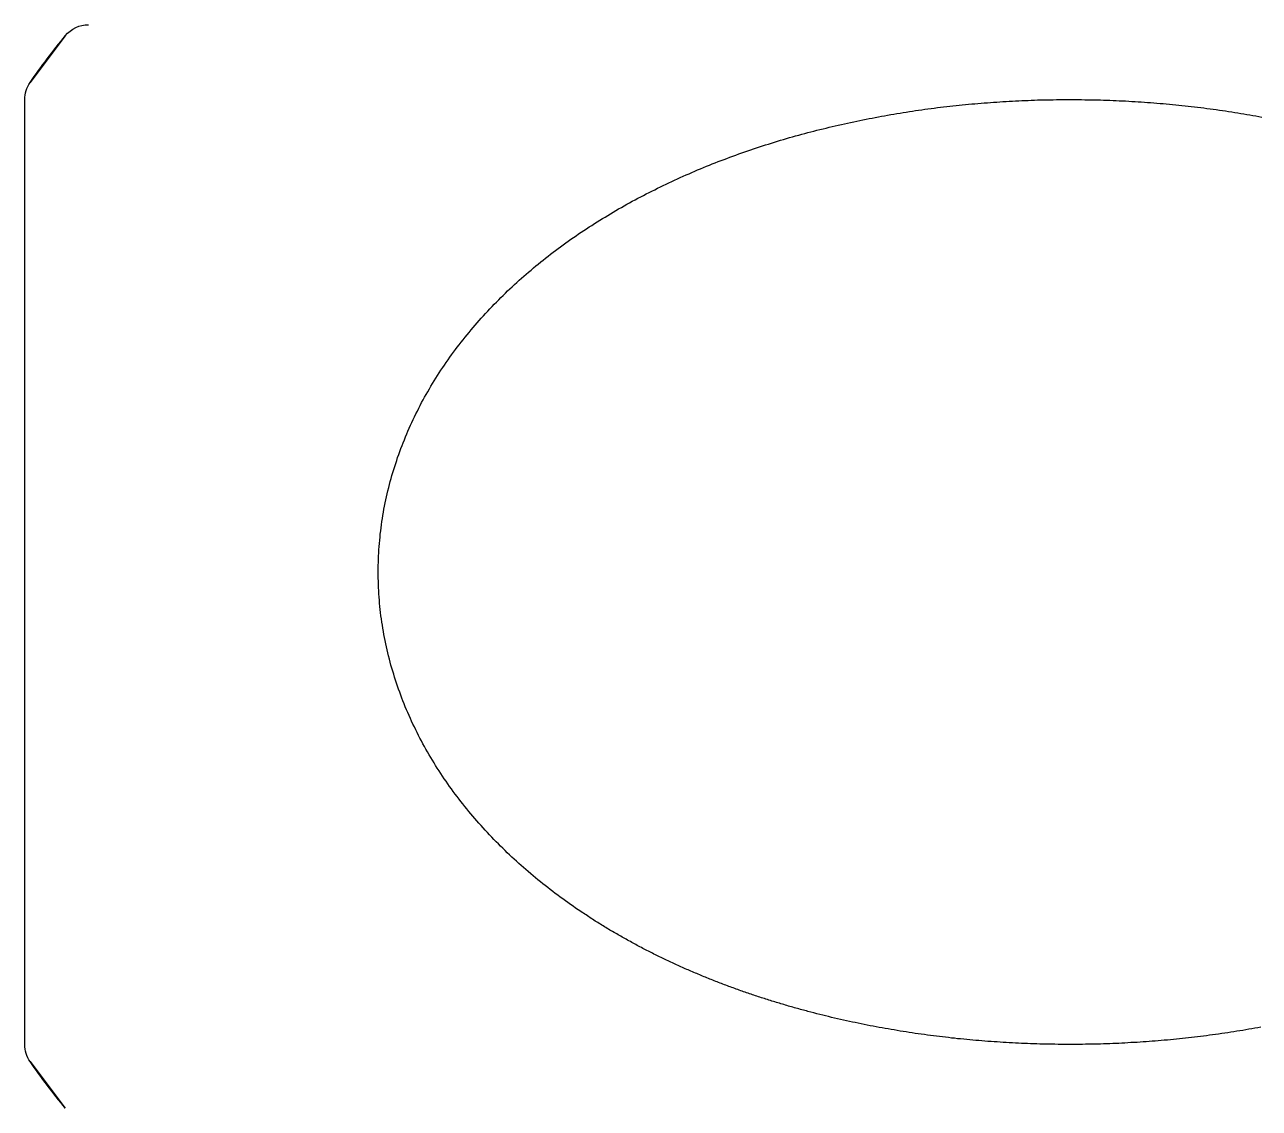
# Model space of a CAD drawing. Header units: millimetres. Extents: x 0 to 3800, y -67 to 2530.
# Drawn here: x 2312.97 to 2325.7, y 826.19 to 837.37 of the extents above; entities that cross this region are included whole.
import ezdxf

# ---------------------------------------------------------------- set-up
doc = ezdxf.new("R2010")
doc.units = ezdxf.units.MM
doc.layers.add('내부선 및 부속', color=4, linetype='Continuous')

msp = doc.modelspace()

# ---------------------------------------------------------------- linework, layer by layer
at = {"layer": '내부선 및 부속', "linetype": 'Continuous'}
for p, q in [((2313.385, 837.255), (2313.022, 836.773)), ((2312.966, 826.849), (2312.966, 836.596)), ((2313.022, 826.672), (2313.385, 826.191))]:
    msp.add_line(p, q, dxfattribs=at)
at = {"layer": '내부선 및 부속', "linetype": 'Continuous', "flags": 128}
for points in [[(2313.385, 837.255, -0.226267), (2313.625, 837.369)], [(2313.022, 836.773, -0.017162), (2313.385, 837.255)], [(2312.966, 836.596, -0.154225), (2313.022, 836.773)], [(2313.022, 826.672, -0.154225), (2312.966, 826.849)], [(2313.385, 826.191, -0.017162), (2313.022, 826.672)]]:
    msp.add_lwpolyline(points, format="xyb", dxfattribs=at)
for points in [[(2318.704, 828.22), (2318.677, 828.239), (2318.65, 828.257), (2318.624, 828.275), (2318.597, 828.294), (2318.571, 828.313), (2318.544, 828.331), (2318.518, 828.35), (2318.492, 828.37), (2318.466, 828.389), (2318.44, 828.408), (2318.414, 828.428), (2318.388, 828.448), (2318.363, 828.468), (2318.337, 828.488), (2318.312, 828.508), (2318.287, 828.528), (2318.261, 828.548), (2318.236, 828.569), (2318.211, 828.59), (2318.187, 828.611), (2318.162, 828.632), (2318.137, 828.653), (2318.113, 828.674), (2318.089, 828.696), (2318.064, 828.717), (2318.04, 828.739), (2318.016, 828.761), (2317.993, 828.783), (2317.969, 828.805), (2317.945, 828.827), (2317.922, 828.85), (2317.899, 828.873), (2317.876, 828.895), (2317.853, 828.918), (2317.83, 828.941), (2317.807, 828.965), (2317.785, 828.988), (2317.762, 829.011), (2317.74, 829.035), (2317.718, 829.059), (2317.696, 829.083), (2317.675, 829.107), (2317.653, 829.131), (2317.632, 829.155), (2317.61, 829.18), (2317.589, 829.205), (2317.568, 829.229), (2317.548, 829.254), (2317.527, 829.279), (2317.507, 829.305), (2317.486, 829.33), (2317.466, 829.356), (2317.447, 829.381), (2317.427, 829.407), (2317.407, 829.433), (2317.388, 829.459), (2317.369, 829.485), (2317.35, 829.512), (2317.331, 829.538), (2317.313, 829.565), (2317.294, 829.591), (2317.276, 829.618), (2317.258, 829.645), (2317.241, 829.673), (2317.223, 829.7), (2317.206, 829.727), (2317.189, 829.755), (2317.172, 829.783), (2317.155, 829.811), (2317.139, 829.838), (2317.122, 829.867), (2317.106, 829.895), (2317.09, 829.923), (2317.075, 829.952), (2317.059, 829.98), (2317.044, 830.009), (2317.029, 830.038), (2317.015, 830.067), (2317, 830.096), (2316.986, 830.125), (2316.972, 830.154), (2316.958, 830.184), (2316.945, 830.213), (2316.932, 830.243), (2316.919, 830.273), (2316.906, 830.303), (2316.893, 830.332), (2316.881, 830.363), (2316.869, 830.393), (2316.857, 830.423), (2316.846, 830.453), (2316.835, 830.484), (2316.824, 830.514), (2316.813, 830.545), (2316.802, 830.576), (2316.792, 830.607), (2316.782, 830.638), (2316.773, 830.669), (2316.763, 830.7), (2316.754, 830.731), (2316.754, 830.731), (2316.745, 830.762), (2316.737, 830.794), (2316.729, 830.825), (2316.721, 830.857), (2316.713, 830.888), (2316.706, 830.92), (2316.698, 830.951), (2316.691, 830.983), (2316.685, 831.015), (2316.679, 831.047), (2316.673, 831.079), (2316.667, 831.111), (2316.661, 831.143), (2316.656, 831.175), (2316.651, 831.207), (2316.647, 831.239), (2316.642, 831.271), (2316.638, 831.304), (2316.635, 831.336), (2316.631, 831.368), (2316.628, 831.401), (2316.625, 831.433), (2316.623, 831.465), (2316.621, 831.498), (2316.619, 831.53), (2316.617, 831.563), (2316.616, 831.595), (2316.615, 831.628), (2316.614, 831.66), (2316.614, 831.693), (2316.614, 831.725), (2316.614, 831.758), (2316.614, 831.79), (2316.615, 831.823), (2316.616, 831.855), (2316.617, 831.888), (2316.619, 831.92), (2316.621, 831.952), (2316.623, 831.985), (2316.626, 832.017), (2316.629, 832.05), (2316.632, 832.082), (2316.635, 832.114), (2316.639, 832.147), (2316.643, 832.179), (2316.647, 832.211), (2316.652, 832.243), (2316.657, 832.275), (2316.662, 832.307), (2316.667, 832.34), (2316.673, 832.372), (2316.679, 832.403), (2316.686, 832.435), (2316.692, 832.467), (2316.699, 832.499), (2316.706, 832.531), (2316.714, 832.562), (2316.722, 832.594), (2316.73, 832.625), (2316.738, 832.657), (2316.746, 832.688), (2316.755, 832.719), (2316.764, 832.75), (2316.774, 832.781), (2316.784, 832.812), (2316.794, 832.843), (2316.804, 832.874), (2316.814, 832.905), (2316.825, 832.936), (2316.836, 832.966), (2316.847, 832.997), (2316.859, 833.027), (2316.871, 833.057), (2316.883, 833.087), (2316.895, 833.117), (2316.908, 833.147), (2316.92, 833.177), (2316.933, 833.207), (2316.947, 833.237), (2316.96, 833.266), (2316.974, 833.296), (2316.988, 833.325), (2317.002, 833.354), (2317.017, 833.383), (2317.031, 833.412), (2317.046, 833.441), (2317.061, 833.47), (2317.077, 833.498), (2317.092, 833.527), (2317.108, 833.555), (2317.124, 833.583), (2317.141, 833.611), (2317.157, 833.639), (2317.174, 833.667), (2317.191, 833.695), (2317.208, 833.722), (2317.225, 833.75), (2317.243, 833.777), (2317.261, 833.804), (2317.279, 833.831), (2317.279, 833.831), (2317.297, 833.858), (2317.315, 833.885), (2317.334, 833.911), (2317.352, 833.938), (2317.371, 833.964), (2317.391, 833.99), (2317.41, 834.017), (2317.429, 834.042), (2317.449, 834.068), (2317.469, 834.094), (2317.489, 834.119), (2317.509, 834.145), (2317.53, 834.17), (2317.55, 834.195), (2317.571, 834.22), (2317.592, 834.245), (2317.613, 834.269), (2317.634, 834.294), (2317.656, 834.318), (2317.677, 834.342), (2317.699, 834.367), (2317.721, 834.39), (2317.743, 834.414), (2317.765, 834.438), (2317.788, 834.461), (2317.81, 834.485), (2317.833, 834.508), (2317.856, 834.531), (2317.879, 834.554), (2317.902, 834.576), (2317.925, 834.599), (2317.948, 834.622), (2317.972, 834.644), (2317.996, 834.666), (2318.019, 834.688), (2318.043, 834.71), (2318.067, 834.732), (2318.092, 834.753), (2318.116, 834.775), (2318.14, 834.796), (2318.165, 834.817), (2318.19, 834.838), (2318.215, 834.859), (2318.239, 834.88), (2318.265, 834.9), (2318.29, 834.921), (2318.315, 834.941), (2318.34, 834.961), (2318.366, 834.981), (2318.392, 835.001), (2318.417, 835.021), (2318.443, 835.04), (2318.469, 835.06), (2318.495, 835.079), (2318.521, 835.098), (2318.548, 835.117), (2318.574, 835.136), (2318.601, 835.155), (2318.627, 835.173), (2318.654, 835.192), (2318.681, 835.21), (2318.708, 835.228), (2318.735, 835.246), (2318.762, 835.264), (2318.789, 835.282), (2318.816, 835.299), (2318.843, 835.317), (2318.871, 835.334), (2318.898, 835.351), (2318.926, 835.369), (2318.954, 835.385), (2318.981, 835.402), (2319.009, 835.419), (2319.037, 835.435), (2319.065, 835.452), (2319.093, 835.468), (2319.122, 835.484), (2319.15, 835.5), (2319.178, 835.516), (2319.207, 835.532), (2319.235, 835.547), (2319.264, 835.563), (2319.292, 835.578), (2319.321, 835.593), (2319.35, 835.608), (2319.379, 835.623), (2319.408, 835.638), (2319.437, 835.653), (2319.466, 835.667), (2319.495, 835.682), (2319.524, 835.696), (2319.554, 835.71), (2319.583, 835.724), (2319.612, 835.738), (2319.642, 835.752), (2319.671, 835.766), (2319.701, 835.779), (2319.73, 835.793), (2319.76, 835.806), (2319.79, 835.819), (2319.79, 835.819), (2319.82, 835.832), (2319.849, 835.845), (2319.879, 835.858), (2319.909, 835.871), (2319.939, 835.883), (2319.969, 835.895), (2319.999, 835.908), (2320.03, 835.92), (2320.06, 835.932), (2320.09, 835.944), (2320.12, 835.956), (2320.15, 835.967), (2320.181, 835.979), (2320.211, 835.99), (2320.242, 836.002), (2320.272, 836.013), (2320.303, 836.024), (2320.333, 836.035), (2320.364, 836.046), (2320.394, 836.057), (2320.425, 836.067), (2320.456, 836.078), (2320.486, 836.088), (2320.517, 836.098), (2320.548, 836.109), (2320.579, 836.119), (2320.61, 836.129), (2320.641, 836.138), (2320.672, 836.148), (2320.703, 836.158), (2320.734, 836.167), (2320.765, 836.176), (2320.796, 836.186), (2320.827, 836.195), (2320.858, 836.204), (2320.889, 836.213), (2320.92, 836.222), (2320.952, 836.23), (2320.983, 836.239), (2321.014, 836.247), (2321.046, 836.256), (2321.077, 836.264), (2321.108, 836.272), (2321.14, 836.28), (2321.171, 836.288), (2321.203, 836.296), (2321.234, 836.303), (2321.266, 836.311), (2321.297, 836.319), (2321.329, 836.326), (2321.36, 836.333), (2321.392, 836.34), (2321.424, 836.347), (2321.455, 836.354), (2321.487, 836.361), (2321.519, 836.368), (2321.55, 836.375), (2321.582, 836.381), (2321.614, 836.388), (2321.646, 836.394), (2321.678, 836.4), (2321.709, 836.406), (2321.741, 836.413), (2321.773, 836.418), (2321.805, 836.424), (2321.837, 836.43), (2321.869, 836.436), (2321.901, 836.441), (2321.933, 836.447), (2321.965, 836.452), (2321.997, 836.457), (2322.029, 836.462), (2322.061, 836.467), (2322.093, 836.472), (2322.125, 836.477), (2322.157, 836.482), (2322.189, 836.487), (2322.221, 836.491), (2322.253, 836.496), (2322.285, 836.5), (2322.317, 836.504), (2322.35, 836.508), (2322.382, 836.513), (2322.414, 836.517), (2322.446, 836.52), (2322.478, 836.524), (2322.51, 836.528), (2322.543, 836.531), (2322.575, 836.535), (2322.607, 836.538), (2322.639, 836.542), (2322.672, 836.545), (2322.704, 836.548), (2322.736, 836.551), (2322.768, 836.554), (2322.801, 836.557), (2322.833, 836.559), (2322.865, 836.562), (2322.898, 836.564), (2322.93, 836.567), (2322.93, 836.567), (2322.962, 836.569), (2322.995, 836.571), (2323.027, 836.573), (2323.059, 836.576), (2323.092, 836.577), (2323.124, 836.579), (2323.157, 836.581), (2323.189, 836.583), (2323.221, 836.584), (2323.254, 836.586), (2323.286, 836.587), (2323.319, 836.588), (2323.351, 836.59), (2323.383, 836.591), (2323.416, 836.592), (2323.448, 836.593), (2323.481, 836.593), (2323.513, 836.594), (2323.545, 836.595), (2323.578, 836.595), (2323.61, 836.596), (2323.643, 836.596), (2323.675, 836.596), (2323.708, 836.596), (2323.74, 836.596), (2323.772, 836.596), (2323.805, 836.596), (2323.837, 836.596), (2323.87, 836.596), (2323.902, 836.595), (2323.935, 836.595), (2323.967, 836.594), (2323.999, 836.594), (2324.032, 836.593), (2324.064, 836.592), (2324.097, 836.591), (2324.129, 836.59), (2324.162, 836.589), (2324.194, 836.588), (2324.226, 836.586), (2324.259, 836.585), (2324.291, 836.583), (2324.324, 836.582), (2324.356, 836.58), (2324.388, 836.578), (2324.421, 836.576), (2324.453, 836.574), (2324.485, 836.572), (2324.518, 836.57), (2324.55, 836.567), (2324.582, 836.565), (2324.615, 836.563), (2324.647, 836.56), (2324.679, 836.557), (2324.712, 836.555), (2324.744, 836.552), (2324.776, 836.549), (2324.809, 836.546), (2324.841, 836.542), (2324.873, 836.539), (2324.905, 836.536), (2324.938, 836.532), (2324.97, 836.529), (2325.002, 836.525), (2325.034, 836.521), (2325.066, 836.518), (2325.099, 836.514), (2325.131, 836.51), (2325.163, 836.506), (2325.195, 836.501), (2325.227, 836.497), (2325.259, 836.493), (2325.291, 836.488), (2325.323, 836.483), (2325.355, 836.479), (2325.387, 836.474), (2325.419, 836.469), (2325.451, 836.464), (2325.483, 836.459), (2325.483, 836.459)], [(2325.483, 836.459), (2325.514, 836.454), (2325.545, 836.449), (2325.576, 836.443), (2325.607, 836.438), (2325.638, 836.433), (2325.669, 836.427), (2325.7, 836.422), (2325.731, 836.416)], [(2321.047, 827.191), (2321.031, 827.195), (2321.016, 827.199), (2321, 827.203), (2320.984, 827.207), (2320.969, 827.211), (2320.953, 827.216), (2320.938, 827.22), (2320.922, 827.224), (2320.907, 827.229), (2320.891, 827.233), (2320.876, 827.238), (2320.86, 827.242), (2320.845, 827.246), (2320.829, 827.251), (2320.814, 827.255), (2320.798, 827.26), (2320.783, 827.265), (2320.767, 827.269), (2320.752, 827.274), (2320.736, 827.278), (2320.721, 827.283), (2320.706, 827.288), (2320.69, 827.293), (2320.675, 827.297), (2320.659, 827.302), (2320.644, 827.307), (2320.628, 827.312), (2320.613, 827.317), (2320.598, 827.322), (2320.582, 827.327), (2320.567, 827.332), (2320.552, 827.337), (2320.536, 827.342), (2320.521, 827.347), (2320.506, 827.352), (2320.49, 827.357), (2320.475, 827.362), (2320.46, 827.367), (2320.444, 827.372), (2320.429, 827.378), (2320.414, 827.383), (2320.399, 827.388), (2320.383, 827.394), (2320.368, 827.399), (2320.353, 827.404), (2320.338, 827.41), (2320.322, 827.415), (2320.307, 827.421), (2320.292, 827.426), (2320.277, 827.432), (2320.261, 827.437), (2320.246, 827.443), (2320.231, 827.448), (2320.216, 827.454), (2320.201, 827.46), (2320.186, 827.465), (2320.17, 827.471), (2320.155, 827.477), (2320.14, 827.483), (2320.125, 827.488), (2320.11, 827.494), (2320.095, 827.5), (2320.08, 827.506), (2320.065, 827.512), (2320.05, 827.518), (2320.035, 827.524), (2320.02, 827.53), (2320.005, 827.536), (2319.99, 827.542), (2319.975, 827.548), (2319.96, 827.555), (2319.945, 827.561), (2319.93, 827.567), (2319.915, 827.573), (2319.9, 827.58), (2319.885, 827.586), (2319.87, 827.592), (2319.855, 827.599), (2319.84, 827.605), (2319.825, 827.611), (2319.811, 827.618), (2319.796, 827.624), (2319.781, 827.631), (2319.766, 827.637), (2319.751, 827.644), (2319.736, 827.651), (2319.722, 827.657), (2319.707, 827.664), (2319.692, 827.671), (2319.677, 827.677), (2319.663, 827.684), (2319.648, 827.691), (2319.633, 827.698), (2319.619, 827.705), (2319.604, 827.712), (2319.589, 827.719), (2319.575, 827.726), (2319.56, 827.733), (2319.546, 827.74), (2319.531, 827.747), (2319.531, 827.747), (2319.516, 827.754), (2319.502, 827.761), (2319.487, 827.768), (2319.473, 827.775), (2319.458, 827.782), (2319.444, 827.79), (2319.429, 827.797), (2319.415, 827.804), (2319.401, 827.812), (2319.386, 827.819), (2319.372, 827.826), (2319.357, 827.834), (2319.343, 827.841), (2319.329, 827.849), (2319.314, 827.856), (2319.3, 827.864), (2319.286, 827.872), (2319.271, 827.879), (2319.257, 827.887), (2319.243, 827.895), (2319.229, 827.902), (2319.215, 827.91), (2319.2, 827.918), (2319.186, 827.926), (2319.172, 827.934), (2319.158, 827.941), (2319.144, 827.949), (2319.13, 827.957), (2319.116, 827.965), (2319.102, 827.973), (2319.088, 827.981), (2319.074, 827.989), (2319.06, 827.998), (2319.046, 828.006), (2319.032, 828.014), (2319.018, 828.022), (2319.004, 828.03), (2318.99, 828.039), (2318.976, 828.047), (2318.962, 828.055), (2318.949, 828.064), (2318.935, 828.072), (2318.921, 828.081), (2318.907, 828.089), (2318.894, 828.098), (2318.88, 828.106), (2318.866, 828.115), (2318.853, 828.123), (2318.839, 828.132), (2318.825, 828.141), (2318.812, 828.149), (2318.798, 828.158), (2318.785, 828.167), (2318.771, 828.176), (2318.758, 828.185), (2318.744, 828.194), (2318.731, 828.203), (2318.717, 828.211), (2318.704, 828.22), (2318.704, 828.22)], [(2325.718, 827.028), (2325.687, 827.022), (2325.656, 827.017), (2325.625, 827.011), (2325.594, 827.006), (2325.564, 827.001), (2325.533, 826.995), (2325.502, 826.99), (2325.471, 826.985), (2325.44, 826.98), (2325.409, 826.975), (2325.378, 826.971), (2325.378, 826.971), (2325.347, 826.966), (2325.316, 826.962), (2325.284, 826.957), (2325.253, 826.953), (2325.222, 826.948), (2325.191, 826.944), (2325.16, 826.94), (2325.129, 826.936), (2325.098, 826.932), (2325.067, 826.929), (2325.035, 826.925), (2325.004, 826.921), (2324.973, 826.918), (2324.942, 826.914), (2324.911, 826.911), (2324.88, 826.908), (2324.848, 826.904), (2324.817, 826.901), (2324.786, 826.898), (2324.755, 826.895), (2324.723, 826.893), (2324.692, 826.89), (2324.661, 826.887), (2324.63, 826.885), (2324.598, 826.882), (2324.567, 826.88), (2324.536, 826.878), (2324.504, 826.876), (2324.473, 826.873), (2324.442, 826.871), (2324.411, 826.869), (2324.379, 826.868), (2324.348, 826.866), (2324.317, 826.864), (2324.285, 826.863), (2324.254, 826.861), (2324.223, 826.86), (2324.191, 826.859), (2324.16, 826.857), (2324.129, 826.856), (2324.097, 826.855), (2324.066, 826.854), (2324.035, 826.853), (2324.003, 826.853), (2323.972, 826.852), (2323.94, 826.851), (2323.909, 826.851), (2323.878, 826.85), (2323.846, 826.85), (2323.815, 826.85), (2323.784, 826.85), (2323.752, 826.85), (2323.721, 826.85), (2323.689, 826.85), (2323.658, 826.85), (2323.627, 826.85), (2323.595, 826.851), (2323.564, 826.851), (2323.532, 826.852), (2323.501, 826.852), (2323.47, 826.853), (2323.438, 826.854), (2323.407, 826.855), (2323.375, 826.856), (2323.344, 826.857), (2323.313, 826.858), (2323.281, 826.859), (2323.25, 826.861), (2323.218, 826.862), (2323.187, 826.864), (2323.156, 826.865), (2323.124, 826.867), (2323.093, 826.869), (2323.061, 826.871), (2323.03, 826.872), (2322.999, 826.875), (2322.967, 826.877), (2322.936, 826.879), (2322.904, 826.881), (2322.873, 826.884), (2322.842, 826.886), (2322.81, 826.889), (2322.779, 826.891), (2322.748, 826.894), (2322.716, 826.897), (2322.685, 826.9), (2322.654, 826.903), (2322.622, 826.906), (2322.591, 826.909), (2322.56, 826.913), (2322.529, 826.916), (2322.497, 826.92), (2322.466, 826.923), (2322.435, 826.927), (2322.404, 826.931), (2322.372, 826.935), (2322.341, 826.939), (2322.31, 826.943), (2322.279, 826.947), (2322.248, 826.951), (2322.248, 826.951), (2322.216, 826.955), (2322.185, 826.96), (2322.154, 826.964), (2322.123, 826.969), (2322.092, 826.974), (2322.061, 826.978), (2322.03, 826.983), (2321.999, 826.988), (2321.968, 826.993), (2321.937, 826.999), (2321.906, 827.004), (2321.875, 827.009), (2321.844, 827.015), (2321.813, 827.02), (2321.782, 827.026), (2321.751, 827.032), (2321.72, 827.037), (2321.689, 827.043), (2321.658, 827.049), (2321.628, 827.056), (2321.597, 827.062), (2321.566, 827.068), (2321.535, 827.075), (2321.505, 827.081), (2321.474, 827.088), (2321.443, 827.094), (2321.413, 827.101), (2321.382, 827.108), (2321.351, 827.115), (2321.321, 827.122), (2321.29, 827.129), (2321.26, 827.137), (2321.229, 827.144), (2321.199, 827.152), (2321.168, 827.159), (2321.138, 827.167), (2321.107, 827.175), (2321.077, 827.183), (2321.047, 827.191), (2321.047, 827.191)]]:
    msp.add_lwpolyline(points, dxfattribs=at)

doc.saveas('drawing.dxf')
